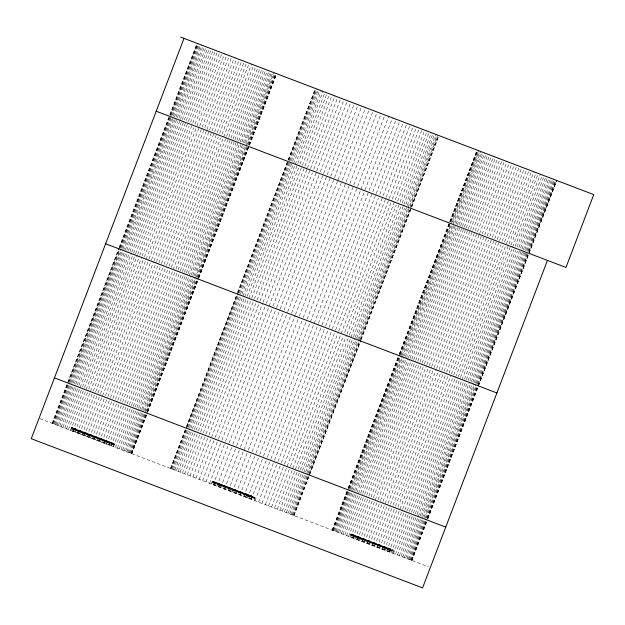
<?xml version="1.0" encoding="UTF-8"?>
<svg xmlns="http://www.w3.org/2000/svg" width="625" height="625" viewBox="0 0 625 625"><rect width="100%" height="100%" fill="white"/><g stroke="black" fill="none" stroke-linecap="round" stroke-linejoin="round"><path stroke-width="0.47" stroke-dasharray="3.12 2.34" d="M113.953 443.484L113.398 444.609L72.234 428.914L72.57 427.703M213.047 481.852L213.133 481.297M351.578 534.672L351.664 534.117M52.086 423.297L118.898 248.375M119.148 247.43L197.07 43.352M52.422 423.422L119.133 248.469M119.477 247.555L168.82 118.156M170.211 114.516L197.312 43.438M52.812 423.57L68.453 382.562M68.797 381.656L119.523 248.617M119.875 247.703L169.906 116.484M170.25 115.578L197.703 43.586M53.359 423.781L67.953 385.508M69.344 381.859L120.07 248.82M120.414 247.914L198.25 43.797M54.055 424.047L120.766 249.086M121.117 248.18L198.945 44.062M54.906 424.367L70.539 383.359M70.891 382.453L121.617 249.414M121.961 248.5L171.305 119.109M172.695 115.461L199.789 44.383M55.898 424.75L71.539 383.742M71.883 382.828L122.609 249.789M122.961 248.883L200.789 44.766M57.039 425.18L72.672 384.172M73.016 383.266L174.125 118.094M174.477 117.188L201.922 45.195M58.312 425.664L73.945 384.664M74.297 383.75L125.023 250.711M125.367 249.797L175.75 117.672M176.094 116.758L203.195 45.688M59.719 426.203L75.352 385.195M75.703 384.289L126.43 251.25M126.773 250.336L204.602 46.219M61.25 426.789L76.891 385.781M77.234 384.875L127.961 251.836M128.312 250.922L177.648 121.523M179.039 117.883L206.141 46.805M62.906 427.422L78.539 386.414M78.891 385.5L129.617 252.461M129.969 251.555L180 120.336M180.344 119.422L207.797 47.438M64.68 428.094L131.391 253.141M131.734 252.227L209.562 48.109M66.555 428.812L82.188 387.805M82.539 386.891L133.266 253.852M133.609 252.945L183.992 120.812M184.344 119.906L211.438 48.828M68.531 429.562L84.164 388.555M84.516 387.648L135.242 254.609M135.594 253.695L185.969 121.57M186.32 120.656L213.422 49.586M70.602 430.352L137.312 255.398M137.656 254.484L188.039 122.359M188.391 121.445L215.492 50.375M70.734 430.398L71.859 427.43L114.664 443.75L113.531 446.719M72.062 428.109L72.266 427.586M72.469 428.266L72.664 427.742M73.188 427.938L72.68 428.305L113.477 443.859L113.344 443.25M72.648 429.07L112.992 444.453M72.719 429.203L73.016 428.43M72.289 431L111.984 446.086M72.758 431.172L88.391 390.172M88.742 389.258L139.469 256.219M139.812 255.305L189.156 125.914M190.539 122.266L217.641 51.195M73.016 431.227L73.266 430.57L111.531 445.156L111.281 445.812M73.672 430.719L74.234 429.414M74.594 428.805L111.711 442.953M74.586 429.547L74.109 429.727M74.984 432.023L141.695 257.07M142.047 256.156L192.422 124.031M192.773 123.117L219.875 52.047M77.281 432.898L92.922 391.898M93.266 390.984L143.992 257.945M144.344 257.031L193.68 127.641M195.07 123.992L222.172 52.922M77.867 433.125L79 430.156M79.812 431.023L80 430.539M79.852 431.922L80.227 430.945M79.641 433.797L95.273 392.797M95.625 391.883L196.727 126.719M197.078 125.805L224.523 53.82M82.039 434.719L97.68 393.711M98.023 392.797L148.75 259.758M149.102 258.852L226.93 54.734M84.484 435.648L100.117 394.641M100.469 393.727L151.195 260.688M151.547 259.781L229.375 55.664M86.961 436.586L153.664 261.633M154.016 260.719L204.398 128.594M204.742 127.68L231.844 56.609M89.453 437.539L105.086 396.531M105.43 395.625L156.156 262.586M156.508 261.672L206.539 130.453M206.891 129.547L234.336 57.555M91.953 438.492L107.586 397.484M107.938 396.578L158.664 263.539M159.008 262.625L236.836 58.508M94.453 439.445L110.086 398.445M110.438 397.531L161.164 264.492M161.508 263.578L239.336 59.469M96.945 440.398L112.578 399.391M112.93 398.484L163.656 265.445M164 264.531L241.828 60.414M99.414 441.344L115.055 400.336M115.398 399.422L166.125 266.383M166.477 265.477L216.852 133.344M217.203 132.438L244.305 61.359M101.859 442.273L117.492 401.266M117.844 400.352L168.57 267.312M168.914 266.406L218.258 137.008M219.648 133.367L246.75 62.289M104.266 443.188L119.898 402.18M120.242 401.273L170.977 268.234M171.32 267.32L220.656 137.93M222.047 134.281L249.148 63.203M105.711 441.781L106.086 440.805M106.344 441.141L106.531 440.648M106.398 444L107.531 441.031M106.617 444.086L122.25 403.078M122.602 402.172L251.508 64.102M108.914 444.961L124.547 403.953M124.898 403.047L175.625 270.008M175.977 269.094L253.805 64.977M111.227 443.523L111.578 443.656M111.125 445L111.508 443.992M111.148 445.812L126.781 404.805M127.125 403.898L177.859 270.859M178.203 269.945L256.031 65.828M112.953 444.539L113.141 443.727M113.297 446.633L128.938 405.625M129.281 404.719L180.008 271.68M180.359 270.766L258.188 66.648M115.367 447.422L131.008 406.414M131.352 405.508L182.078 272.469M182.43 271.555L260.258 67.438M117.352 448.18L132.984 407.172M133.328 406.258L184.055 273.219M184.406 272.312L262.234 68.195M119.227 448.891L134.859 407.891M135.211 406.977L185.938 273.938M186.281 273.023L264.109 68.914M120.992 449.57L136.633 408.562M136.977 407.648L187.703 274.609M188.055 273.703L265.883 69.586M122.648 450.195L138.289 409.195M138.633 408.281L239.742 143.117M240.086 142.203L267.539 70.219M124.188 450.781L190.898 275.828M191.242 274.914L241.625 142.789M241.969 141.875L269.07 70.805M125.594 451.32L141.227 410.313M141.57 409.406L192.305 276.367M192.648 275.453L270.477 71.336M126.867 451.805L142.5 410.805M142.852 409.891L193.578 276.852M193.922 275.938L243.258 146.547M244.648 142.898L271.75 71.828M128 452.242L194.711 277.281M195.062 276.375L244.398 146.977M245.789 143.336L272.891 72.258M128.992 452.617L143.586 414.344M144.977 410.703L273.883 72.641M129.844 452.945L196.555 277.984M196.898 277.078L274.727 72.961M130.539 453.211L146.18 412.203M146.523 411.289L197.25 278.25M197.602 277.344L246.938 147.945M248.328 144.305L275.43 73.227M131.086 453.414L146.727 412.414M147.07 411.5L197.797 278.461M198.148 277.547L275.977 73.438M131.477 453.562L147.117 412.563M147.461 411.648L198.188 278.609M198.539 277.695L276.367 73.586M131.719 453.656L147.352 412.648M147.695 411.742L198.422 278.703M198.773 277.789L276.602 73.672M131.812 453.695L147.453 412.688M147.797 411.773L198.523 278.734M198.875 277.828L276.703 73.711M170.516 468.445L186.148 427.445M186.492 426.531L237.219 293.492M237.57 292.578L315.398 88.469M170.664 468.508L186.305 427.5M186.648 426.594L237.375 293.555M237.727 292.641L315.555 88.523M171.031 468.648L237.742 293.688M238.086 292.781L287.43 163.383M288.812 159.742L315.914 88.664M171.641 468.875L187.273 427.875M187.617 426.961L238.352 293.922M238.695 293.008L288.727 161.797M289.078 160.883L316.523 88.898M172.484 469.203L188.117 428.195M188.469 427.281L239.195 294.242M239.539 293.336L317.367 89.219M173.562 469.609L189.203 428.609M189.547 427.695L240.273 294.656M240.625 293.742L291 161.617M291.352 160.703L318.453 89.633M174.883 470.117L190.516 429.109M190.859 428.195L241.586 295.156M241.938 294.25L319.766 90.133M176.422 470.703L192.055 429.695M192.406 428.781L321.305 90.719M178.18 471.375L193.812 430.367M194.164 429.453L323.07 91.391M180.156 472.125L195.789 431.117M196.141 430.211L246.867 297.172M247.211 296.258L325.039 92.141M182.336 472.953L197.969 431.953M198.32 431.039L299.773 164.961M300.117 164.047L327.219 92.977M184.711 473.859L200.344 432.859M200.695 431.945L251.422 298.906M251.773 298L329.602 93.883M187.273 474.844L202.914 433.836M203.258 432.922L253.984 299.883M254.336 298.977L332.164 94.859M190.023 475.883L205.656 434.883M206 433.969L256.727 300.93M257.078 300.023L307.109 168.805M307.461 167.891L334.906 95.906M192.93 476.992L208.562 435.992M208.914 435.078L259.641 302.039M259.984 301.133L337.812 97.016M195.992 478.164L262.703 303.211M263.055 302.297L312.391 172.906M313.781 169.258L340.883 98.18M199.203 479.391L214.836 438.383M215.188 437.469L265.914 304.43M266.258 303.523L344.086 99.406M202.539 480.664L218.172 439.656M218.523 438.742L318.938 175.398M320.328 171.758L347.43 100.68M205.992 481.977L221.633 440.977M221.977 440.062L272.703 307.023M273.055 306.109L350.883 102M209.555 483.336L225.188 442.328M225.539 441.422L276.266 308.383M276.609 307.469L354.445 103.352M211.289 484L212.422 481.031L255.227 497.352L254.094 500.32M212.625 481.703L212.82 481.18M213.227 481.336L212.797 482.508L253.961 498.203L254.516 497.078M213.75 481.531L213.242 481.898L254.031 497.453L253.898 496.844M213.203 482.664L253.547 498.047M213.281 482.797L213.57 482.023M212.852 484.594L252.547 499.68M213.203 484.727L228.836 443.719M229.188 442.812L279.914 309.773M280.266 308.859L358.094 104.742M213.57 484.82L213.82 484.164L252.094 498.75L251.844 499.406M214.234 484.32L214.789 483.008M215.156 482.398L252.383 496.266M215.148 483.148L214.672 483.328M216.93 486.148L232.562 445.141M232.914 444.234L283.641 311.195M283.984 310.281L361.812 106.164M218.422 486.719L219.555 483.75M220.375 484.617L220.562 484.133M220.414 485.516L220.781 484.547M220.711 487.594L236.352 446.586M236.695 445.672L287.422 312.633M287.773 311.727L337.805 180.508M338.148 179.594L365.602 107.609M224.547 489.055L240.18 448.047M240.523 447.133L291.258 314.094M291.602 313.188L341.984 181.055M342.328 180.148L369.43 109.07M228.406 490.523L295.117 315.57M295.461 314.656L345.844 182.531M346.188 181.617L373.289 110.539M232.281 492L247.914 451M248.266 450.086L298.992 317.047M299.344 316.133L377.172 112.023M236.156 493.477L251.797 452.477M252.141 451.562L302.867 318.523M303.219 317.609L381.047 113.5M240.023 494.953L255.656 453.945M256 453.039L306.734 320M307.078 319.086L384.906 114.969M243.852 496.414L258.445 458.141M259.836 454.492L388.734 116.43M246.273 495.375L246.641 494.406M246.898 494.734L247.086 494.242M246.961 497.594L248.094 494.625M247.633 497.859L263.273 456.852M263.617 455.938L364.727 190.773M365.07 189.859L392.523 117.875M251.781 497.117L251.68 498.594M251.359 499.273L266.992 458.273M267.344 457.359L318.07 324.32M318.422 323.406L368.797 191.281M369.148 190.367L396.25 119.297M253.406 498.094L253.703 497.328M255.008 500.664L270.648 459.664M270.992 458.75L321.719 325.711M322.07 324.797L372.445 192.672M372.797 191.758L399.898 120.687M258.57 502.023L274.203 461.016M274.555 460.109L325.281 327.07M325.625 326.156L403.453 122.039M262.023 503.344L277.664 462.336M278.008 461.43L328.734 328.383M329.086 327.477L378.422 198.078M379.812 194.438L406.914 123.359M265.367 504.617L281 463.609M281.344 462.695L332.07 329.656M332.422 328.75L382.805 196.617M383.148 195.711L410.25 124.633M268.57 505.836L284.203 464.836M284.555 463.922L335.281 330.883M335.633 329.969L413.461 125.859M271.633 507.008L338.344 332.055M338.695 331.141L416.523 127.023M274.547 508.117L290.18 467.109M290.531 466.203L391.984 200.125M392.328 199.211L419.43 128.133M277.289 509.164L343.305 336.031M344.695 332.383L422.172 129.18M279.852 510.141L346.562 335.188M346.914 334.273L396.25 204.875M397.641 201.234L424.742 130.156M282.227 511.047L297.867 470.039M298.211 469.133L348.938 336.094M349.289 335.18L399.664 203.055M400.016 202.141L427.117 131.062M284.406 511.875L300.047 470.875M300.391 469.961L400.805 206.617M402.195 202.969L429.297 131.898M286.383 512.633L302.016 471.625M302.367 470.711L353.094 337.672M353.445 336.766L403.477 205.547M403.82 204.633L431.273 132.648M288.148 513.305L354.852 338.344M355.203 337.438L404.539 208.039M405.93 204.398L433.031 133.32M289.688 513.891L305.32 472.883M305.672 471.969L356.398 338.93M356.742 338.023L434.57 133.906M291 514.391L306.633 473.383M306.984 472.477L435.883 134.406M292.078 514.805L358.789 339.844M359.141 338.938L409.516 206.805M409.867 205.898L436.969 134.82M292.93 515.125L308.562 474.117M308.906 473.211L437.812 135.141M293.531 515.359L309.172 474.352M309.516 473.438L360.242 340.398M360.594 339.492L438.422 135.375M293.898 515.492L360.609 340.539M360.953 339.633L411.336 207.5M411.688 206.586L438.789 135.516M294.055 515.555L360.766 340.602M361.109 339.688L411.492 207.562M411.836 206.648L438.938 135.57M332.195 530.094L347.828 489.094M348.18 488.18L398.906 355.141M399.25 354.234L477.078 150.117M332.289 530.133L347.93 489.133M348.273 488.219L399 355.18M399.352 354.266L477.18 150.156M332.531 530.227L348.164 489.219M348.508 488.305L399.242 355.266M399.586 354.359L477.414 150.242M332.922 530.375L348.555 489.367M348.906 488.461L399.633 355.422M399.977 354.508L450.359 222.383M450.703 221.469L477.805 150.391M333.469 530.586L349.102 489.578M349.445 488.664L400.18 355.625M400.523 354.719L449.859 225.32M451.25 221.68L478.352 150.602M334.164 530.852L349.797 489.844M350.148 488.93L479.047 150.867M335.016 531.172L401.719 356.219M402.07 355.305L451.406 225.914M452.797 222.266L479.898 151.188M336.008 531.555L351.641 490.547M351.992 489.633L480.891 151.57M337.141 531.984L403.852 357.031M404.203 356.117L454.578 223.992M454.93 223.078L482.031 152M338.414 532.469L354.055 491.469M354.398 490.555L405.125 357.516M405.477 356.602L483.305 152.492M339.82 533.008L355.461 492M355.805 491.094L456.914 225.922M457.258 225.016L484.711 153.023M341.359 533.594L408.07 358.633M408.414 357.727L458.797 225.594M459.141 224.688L486.242 153.609M343.016 534.227L409.727 359.266M410.07 358.359L487.898 154.242M344.781 534.898L360.414 493.891M360.766 492.984L411.492 359.945M411.844 359.031L489.672 154.914M346.656 535.617L362.297 494.609M362.641 493.695L413.367 360.656M413.719 359.75L491.547 155.633M348.641 536.367L364.273 495.359M364.617 494.453L415.352 361.414M415.695 360.5L493.523 156.383M349.82 536.82L350.953 533.852L393.758 550.172L392.625 553.141M351.156 534.531L351.359 534M351.758 534.156L351.328 535.328L392.492 551.023L393.047 549.898M350.711 537.156L366.344 496.148M366.688 495.242L417.422 362.203M417.766 361.289L495.594 157.172M352.281 534.352L351.773 534.719L392.57 550.273L392.43 549.664M351.742 535.484L392.047 550.961L392.234 550.148M351.812 535.617L352.109 534.852M351.383 537.414L391.062 552.547M352.109 537.641L352.359 536.984L390.625 551.578L390.375 552.234M352.766 537.141L353.32 535.836M353.688 535.219L390.805 549.375M352.859 537.977L368.5 496.977M368.844 496.062L419.57 363.023M419.922 362.109L497.75 158M355.094 538.828L370.727 497.82M371.078 496.914L421.805 363.875M422.148 362.961L499.977 158.844M356.953 539.539L358.086 536.57M357.391 539.703L373.023 498.703M373.375 497.789L424.102 364.75M424.445 363.836L474.828 231.711M475.172 230.797L502.273 159.727M358.906 537.438L359.094 536.953M358.945 538.336L359.32 537.367M359.742 540.602L426.453 365.648M426.805 364.734L477.18 232.609M477.531 231.695L504.633 160.617M362.148 541.516L377.781 500.516M378.133 499.602L428.859 366.562M429.203 365.648L479.242 234.438M479.586 233.523L507.031 161.539M364.594 542.453L380.227 501.445M380.57 500.531L431.305 367.492M431.648 366.586L509.477 162.469M367.062 543.391L382.695 502.391M383.047 501.477L433.773 368.438M434.117 367.523L511.953 163.414M369.555 544.344L436.266 369.391M436.609 368.477L514.445 164.359M372.055 545.297L387.695 504.289M388.039 503.383L438.766 370.344M439.117 369.43L488.453 240.039M489.844 236.391L516.945 165.312M374.555 546.25L390.195 505.242M390.539 504.336L441.266 371.297M441.617 370.383L492 238.258M492.344 237.344L519.445 166.266M377.047 547.203L392.688 506.195M393.031 505.281L443.758 372.242M444.109 371.336L521.938 167.219M379.523 548.141L395.156 507.141M395.508 506.227L446.234 373.188M446.578 372.273L524.406 168.164M381.969 549.078L397.602 508.07M397.945 507.156L448.672 374.117M449.023 373.211L526.852 169.094M384.805 548.195L385.18 547.227M384.367 549.992L451.078 375.039M451.43 374.125L500.766 244.734M502.156 241.086L529.258 170.008M385.438 547.555L385.617 547.07M385.492 550.422L386.625 547.453M386.727 550.891L402.359 509.883M402.703 508.977L453.438 375.938M453.781 375.023L503.117 245.625M504.508 241.984L531.609 170.906M389.023 551.766L404.656 510.758M405 509.852L506.109 244.68M506.461 243.773L533.906 171.781M390.312 549.938L390.672 550.07M390.219 551.422L390.602 550.406M391.25 552.617L406.883 511.609M407.234 510.703L457.961 377.664M458.312 376.75L536.141 172.633M393.406 553.438L409.039 512.43M409.391 511.523L460.117 378.484M460.461 377.57L538.289 173.453M395.477 554.227L411.109 513.219M411.461 512.312L540.359 174.242M397.453 554.984L413.086 513.977M413.438 513.062L464.164 380.023M464.508 379.117L542.344 175M399.328 555.695L414.969 514.695M415.312 513.781L466.039 380.742M466.391 379.828L515.727 250.438M517.117 246.789L544.219 175.719M401.102 556.375L416.734 515.367M417.086 514.453L467.812 381.414M468.156 380.508L517.5 251.109M518.883 247.469L545.984 176.391M402.758 557L469.469 382.047M469.812 381.133L520.195 249.008M520.539 248.094L547.641 177.023M404.289 557.586L419.922 516.586M420.273 515.672L471 382.633M471.352 381.719L549.18 177.609M405.695 558.125L421.336 517.117M421.68 516.211L472.406 383.172M472.758 382.258L550.586 178.141M406.969 558.609L473.68 383.656M474.031 382.742L524.406 250.617M524.758 249.703L551.859 178.625M408.109 559.047L423.742 518.039M424.094 517.125L474.82 384.086M475.164 383.18L552.992 179.062M409.102 559.422L475.812 384.469M476.156 383.555L526.539 251.43M526.891 250.516L553.984 179.438M409.953 559.742L425.586 518.742M425.93 517.828L476.656 384.789M477.008 383.875L554.836 179.766M410.648 560.016L426.281 519.008M426.633 518.094L477.359 385.055M477.703 384.148L555.531 180.031M411.195 560.219L426.828 519.211M427.18 518.305L477.906 385.266M478.25 384.352L527.586 254.961M528.977 251.312L556.078 180.242M411.586 560.367L427.219 519.367M427.57 518.453L528.672 253.289M529.023 252.375L556.469 180.391M411.82 560.461L426.414 522.188M427.805 518.539L556.711 180.477M411.922 560.5L426.516 522.227M427.906 518.578L556.805 180.516M353.203 536.148L353.641 536.07M71.812 427.562L72.617 427.867M72.82 427.938L113.617 443.492M212.375 481.156L213.18 481.469M213.375 481.531L254.172 497.086M350.906 533.984L351.711 534.289M351.914 534.359L392.703 549.914M71.766 427.695L72.57 428M212.32 481.289L213.125 481.594M350.859 534.109L351.656 534.422M112.195 443.141L74.117 428.617L73.867 429.273L111.945 443.797M71.711 427.828L72.516 428.133M212.273 481.422L213.078 481.727M350.805 534.242L351.609 534.547M71.664 427.961L113.648 443.953M212.219 481.555L254.211 497.547M350.758 534.375L392.742 550.375M71.484 428.43L114.281 444.75M212.039 482.031L254.844 498.344M350.578 534.852L393.375 551.172M39.891 418.641L428.586 566.852M214.672 482.211L214.422 482.867L252.5 497.391L252.75 496.734L214.672 482.211M353.211 535.039L352.961 535.695L391.039 550.211L391.289 549.555L353.211 535.039"/><path stroke-width="0.94" d="M547.445 260.398L422.57 587.898L31.25 438.688L184.008 38.367M180.688 37.102L593.75 194.602L565.969 267.461L156.125 111.188M105.578 243.75L496.906 392.961M54.43 377.891L445.75 527.102"/></g></svg>
